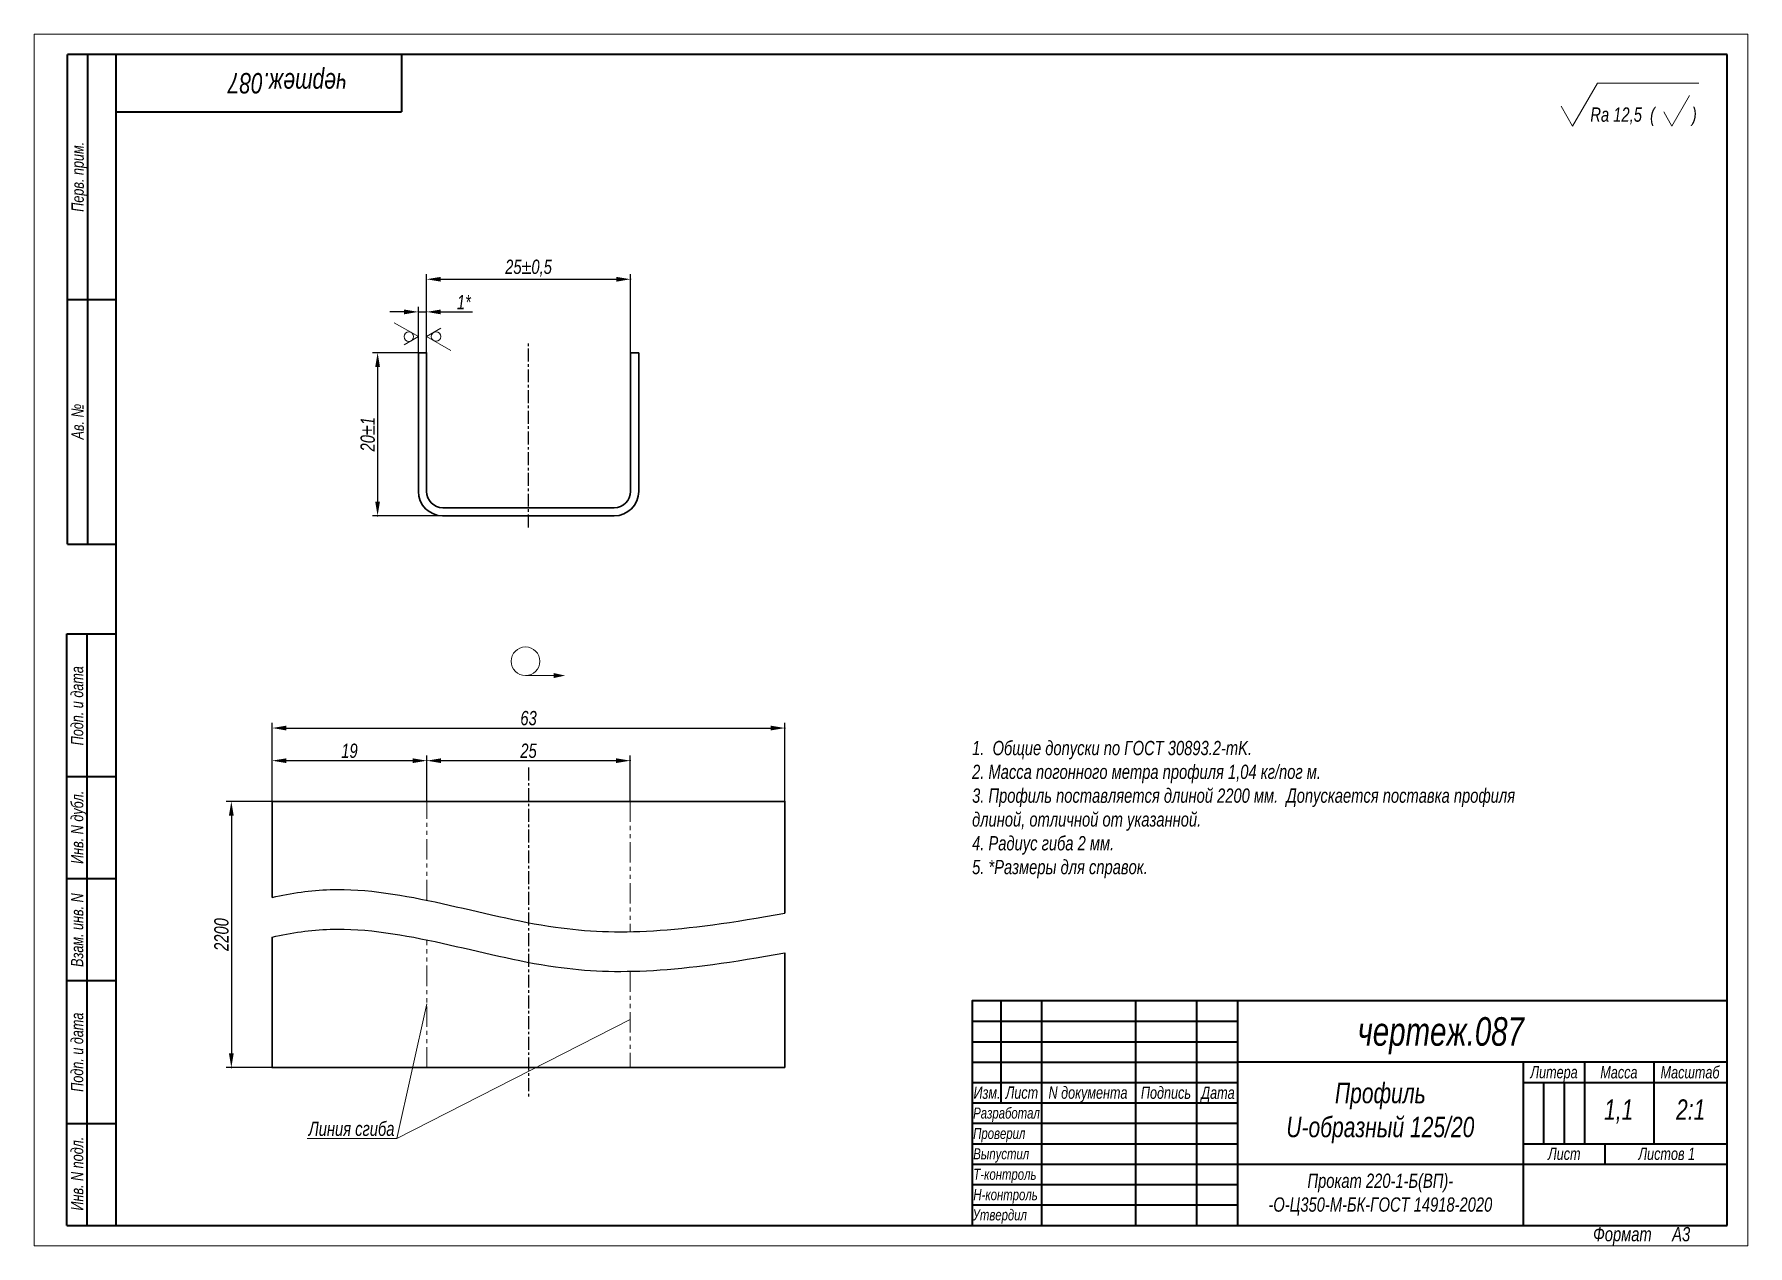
# Model space of a CAD drawing. Header units: millimetres. Extents: x 5591 to 18224, y 1761 to 2058.
# Drawn here: x 5590.6 to 6010.6, y 1761 to 2058 of the extents above; entities outside this region: 3.
import ezdxf

# ---------------------------------------------------------------- set-up
doc = ezdxf.new("R2010")
doc.units = ezdxf.units.MM
doc.linetypes.add('LT_03', pattern=[10.16, 6.35, -1.27, 1.27, -1.27])
doc.linetypes.add('LT_04', pattern=[20, 10, -2, 2, -2, 2, -2])
doc.layers.add('Layer_01', color=7, linetype='Continuous', plot=False)
for name, color, linetype, lineweight in [('Layer_04', 1, 'Continuous', 15), ('Layer_08', 5, 'Continuous', 13), ('Layer_11', 5, 'LT_04', 15), ('Layer_12', 7, 'Continuous', 35), ('Layer_13', 6, 'Continuous', 13), ('Layer_14', 7, 'Continuous', 40)]:
    doc.layers.add(name, color=color, linetype=linetype, lineweight=lineweight)
doc.layers.add('Layer_05', color=6, linetype='Continuous')
doc.layers.add('Layer_06', color=1, linetype='LT_03')
doc.styles.add('Style_01', font='ARIALNI.TTF', dxfattribs={"width": 0.9, "height": 3.5})
doc.dimstyles.new('DimStyle_03', dxfattribs={"dimtxt": 3.5, "dimasz": 3.5, "dimexe": 1.25, "dimexo": 0, "dimtad": 1, "dimdec": 1, "dimlfac": 0.5, "dimtxsty": 'Style_01', "dimcen": 2.5, "dimazin": 3, "dimtfac": 1, "dimtdec": 1, "dimtmove": 0, "dimatfit": 3})

# ---------------------------------------------------------------- blocks, each defined once
blk = doc.blocks.new('*D4582')
at = {"layer": 'Layer_01', "color": 0}
for p in [(5736.74, 1997.95), (5686.74, 1979.95), (5736.74, 1979.95)]:
    blk.add_point(p, dxfattribs=at)
at = {"layer": 'Layer_04', "color": 0, "lineweight": -2}
for p, q in [((5686.74, 1979.95), (5686.74, 1999.2)), ((5690.24, 1997.95), (5733.24, 1997.95)), ((5736.74, 1979.95), (5736.74, 1999.2))]:
    blk.add_line(p, q, dxfattribs=at)
at = {"layer": 'Layer_04', "color": 0}
for points in [[(5690.24, 1998.53), (5690.24, 1997.36), (5686.74, 1997.95)], [(5733.24, 1998.53), (5733.24, 1997.36), (5736.74, 1997.95)]]:
    blk.add_solid(points, dxfattribs=at)
at = {"layer": 'Layer_04', "color": 0, "insert": (5711.74, 2000.68), "char_height": 3.5, "attachment_point": 5, "style": 'Style_01'}
blk.add_mtext('25%%P0,5', dxfattribs=at)
blk = doc.blocks.new('*D4583')
at = {"layer": 'Layer_01', "color": 0}
for p in [(5686.74, 1989.95), (5684.74, 1979.95), (5686.74, 1979.95)]:
    blk.add_point(p, dxfattribs=at)
at = {"layer": 'Layer_04', "color": 0, "lineweight": -2}
for p, q in [((5684.74, 1979.95), (5684.74, 1991.2)), ((5686.74, 1979.95), (5686.74, 1991.2)), ((5681.24, 1989.95), (5677.74, 1989.95)), ((5684.74, 1989.95), (5686.74, 1989.95)), ((5690.24, 1989.95), (5698.04, 1989.95))]:
    blk.add_line(p, q, dxfattribs=at)
at = {"layer": 'Layer_04', "color": 0}
for points in [[(5681.24, 1990.53), (5681.24, 1989.36), (5684.74, 1989.95)], [(5690.24, 1990.53), (5690.24, 1989.36), (5686.74, 1989.95)]]:
    blk.add_solid(points, dxfattribs=at)
at = {"layer": 'Layer_04', "color": 0, "insert": (5695.89, 1992.33), "char_height": 3.5, "attachment_point": 5, "style": 'Style_01'}
blk.add_mtext('1*', dxfattribs=at)
blk = doc.blocks.new('*D4584')
at = {"layer": 'Layer_01', "color": 0}
for p in [(5684.74, 1979.95), (5674.74, 1939.95), (5690.74, 1939.95)]:
    blk.add_point(p, dxfattribs=at)
at = {"layer": 'Layer_04', "color": 0, "lineweight": -2}
for p, q in [((5684.74, 1979.95), (5673.49, 1979.95)), ((5674.74, 1976.45), (5674.74, 1943.45)), ((5690.74, 1939.95), (5673.49, 1939.95))]:
    blk.add_line(p, q, dxfattribs=at)
at = {"layer": 'Layer_04', "color": 0}
for points in [[(5674.16, 1976.45), (5675.32, 1976.45), (5674.74, 1979.95)], [(5674.16, 1943.45), (5675.32, 1943.45), (5674.74, 1939.95)]]:
    blk.add_solid(points, dxfattribs=at)
at = {"layer": 'Layer_04', "color": 0, "insert": (5672.33, 1959.95), "char_height": 3.5, "attachment_point": 5, "rotation": 90, "style": 'Style_01'}
blk.add_mtext('20%%P1', dxfattribs=at)
blk = doc.blocks.new('*D4433')
at = {"layer": 'Layer_01', "color": 0}
for p in [(5774.59, 1887.93), (5648.89, 1869.93), (5774.59, 1869.93)]:
    blk.add_point(p, dxfattribs=at)
at = {"layer": 'Layer_04', "color": 0, "lineweight": -2}
for p, q in [((5648.89, 1869.93), (5648.89, 1889.18)), ((5652.39, 1887.93), (5771.09, 1887.93)), ((5774.59, 1869.93), (5774.59, 1889.18))]:
    blk.add_line(p, q, dxfattribs=at)
at = {"layer": 'Layer_04', "color": 0}
for points in [[(5652.39, 1888.51), (5652.39, 1887.34), (5648.89, 1887.93)], [(5771.09, 1888.51), (5771.09, 1887.34), (5774.59, 1887.93)]]:
    blk.add_solid(points, dxfattribs=at)
at = {"layer": 'Layer_04', "color": 0, "insert": (5711.74, 1890.34), "char_height": 3.5, "attachment_point": 5, "style": 'Style_01'}
blk.add_mtext('63', dxfattribs=at)
blk = doc.blocks.new('*D4434')
at = {"layer": 'Layer_01', "color": 0}
for p in [(5686.81, 1879.93), (5648.89, 1869.93), (5686.81, 1869.93)]:
    blk.add_point(p, dxfattribs=at)
at = {"layer": 'Layer_04', "color": 0, "lineweight": -2}
for p, q in [((5648.89, 1869.93), (5648.89, 1881.18)), ((5652.39, 1879.93), (5683.31, 1879.93)), ((5686.81, 1869.93), (5686.81, 1881.18))]:
    blk.add_line(p, q, dxfattribs=at)
at = {"layer": 'Layer_04', "color": 0}
for points in [[(5652.39, 1880.51), (5652.39, 1879.34), (5648.89, 1879.93)], [(5683.31, 1880.51), (5683.31, 1879.34), (5686.81, 1879.93)]]:
    blk.add_solid(points, dxfattribs=at)
at = {"layer": 'Layer_04', "color": 0, "insert": (5667.85, 1882.34), "char_height": 3.5, "attachment_point": 5, "style": 'Style_01'}
blk.add_mtext('19', dxfattribs=at)
blk = doc.blocks.new('*D4435')
at = {"layer": 'Layer_01', "color": 0}
for p in [(5736.67, 1879.93), (5686.81, 1869.93), (5736.67, 1869.93)]:
    blk.add_point(p, dxfattribs=at)
at = {"layer": 'Layer_04', "color": 0, "lineweight": -2}
for p, q in [((5686.81, 1869.93), (5686.81, 1881.18)), ((5690.31, 1879.93), (5733.17, 1879.93)), ((5736.67, 1869.93), (5736.67, 1881.18))]:
    blk.add_line(p, q, dxfattribs=at)
at = {"layer": 'Layer_04', "color": 0}
for points in [[(5690.31, 1880.51), (5690.31, 1879.34), (5686.81, 1879.93)], [(5733.17, 1880.51), (5733.17, 1879.34), (5736.67, 1879.93)]]:
    blk.add_solid(points, dxfattribs=at)
at = {"layer": 'Layer_04', "color": 0, "insert": (5711.74, 1882.34), "char_height": 3.5, "attachment_point": 5, "style": 'Style_01'}
blk.add_mtext('25', dxfattribs=at)
blk = doc.blocks.new('*D4644')
at = {"layer": 'Layer_01', "color": 0}
for p in [(5648.89, 1869.93), (5638.89, 1804.68), (5648.89, 1804.68)]:
    blk.add_point(p, dxfattribs=at)
at = {"layer": 'Layer_04', "color": 0, "lineweight": -2}
for p, q in [((5648.89, 1869.93), (5637.64, 1869.93)), ((5638.89, 1866.43), (5638.89, 1808.18)), ((5648.89, 1804.68), (5637.64, 1804.68))]:
    blk.add_line(p, q, dxfattribs=at)
at = {"layer": 'Layer_04', "color": 0}
for points in [[(5638.3, 1866.43), (5639.47, 1866.43), (5638.89, 1869.93)], [(5638.3, 1808.18), (5639.47, 1808.18), (5638.89, 1804.68)]]:
    blk.add_solid(points, dxfattribs=at)
at = {"layer": 'Layer_04', "color": 0, "insert": (5636.47, 1837.3), "char_height": 3.5, "attachment_point": 5, "rotation": 90, "style": 'Style_01'}
blk.add_mtext('2200', dxfattribs=at)

msp = doc.modelspace()

# ---------------------------------------------------------------- linework, layer by layer
at = {"layer": 'Layer_05'}
for points in [[(5648.89, 1846.39), (5653.6, 1847.48), (5676.27, 1850.76), (5714.96, 1835.94), (5748.49, 1837.8), (5774.59, 1842.55)], [(5648.89, 1836.67), (5653.6, 1837.75), (5676.27, 1841.04), (5714.96, 1826.22), (5748.49, 1828.08), (5774.59, 1832.83)]]:
    msp.add_open_spline(points, degree=3, knots=[21.71449, 21.71449, 21.71449, 21.71449, 29.107966, 57.104242, 79.909024, 79.909024, 79.909024, 79.909024], dxfattribs=at)
at = {"layer": 'Layer_06', "ltscale": 0.5}
for p, q in [((5711.74, 1937.13), (5711.74, 1982.78)), ((5711.74, 1878.26), (5711.74, 1797.34))]:
    msp.add_line(p, q, dxfattribs=at)
at = {"layer": 'Layer_11', "ltscale": 0.5}
for p, q in [((5686.81, 1845.71), (5686.81, 1869.93)), ((5736.67, 1869.93), (5736.67, 1838.02)), ((5686.81, 1804.68), (5686.81, 1835.99)), ((5736.67, 1828.29), (5736.67, 1804.68))]:
    msp.add_line(p, q, dxfattribs=at)
at = {"layer": 'Layer_12', "lineweight": 13, "ltscale": 0.303109}
msp.add_line((5967.65, 2035.51), (5973.72, 2046.01), dxfattribs=at)
at = {"layer": 'Layer_12', "lineweight": 13}
msp.add_line((5973.72, 2046.01), (5998.58, 2046.01), dxfattribs=at)
at = {"layer": 'Layer_12', "lineweight": 13, "ltscale": 0.216506}
msp.add_line((5992.02, 2035.51), (5996.35, 2043.01), dxfattribs=at)
at = {"layer": 'Layer_12', "lineweight": 13, "ltscale": 0.141451}
msp.add_line((5967.65, 2035.51), (5964.82, 2040.41), dxfattribs=at)
at = {"layer": 'Layer_12', "lineweight": 13, "ltscale": 0.101036}
msp.add_line((5992.02, 2035.51), (5990, 2039.01), dxfattribs=at)
at = {"layer": 'Layer_12'}
for p, q in [((5684.74, 1979.95), (5684.74, 1945.95)), ((5684.74, 1979.95), (5686.74, 1979.95)), ((5686.74, 1979.95), (5686.74, 1945.95)), ((5736.74, 1979.95), (5738.74, 1979.95)), ((5736.74, 1945.95), (5736.74, 1979.95)), ((5738.74, 1945.95), (5738.74, 1979.95)), ((5690.74, 1941.95), (5732.74, 1941.95)), ((5690.74, 1939.95), (5732.74, 1939.95)), ((5648.89, 1846.39), (5648.89, 1869.93)), ((5648.89, 1869.93), (5774.59, 1869.93)), ((5774.59, 1842.55), (5774.59, 1869.93)), ((5648.89, 1804.68), (5648.89, 1836.67)), ((5774.59, 1804.68), (5774.59, 1832.83)), ((5648.89, 1804.68), (5774.59, 1804.68))]:
    msp.add_line(p, q, dxfattribs=at)
for centre, radius, start, end in [((5690.74, 1945.95), 6, 180, 270), ((5690.74, 1945.95), 4, 180, 270), ((5732.74, 1945.95), 6, 270, 0), ((5732.74, 1945.95), 4, 270, 0)]:
    msp.add_arc(centre, radius, start, end, dxfattribs=at)
at = {"layer": 'Layer_13'}
for p, q in [((5590.58, 2058.01), (5590.58, 1761.01)), ((6010.58, 2058.01), (5590.58, 2058.01)), ((6010.58, 1761.01), (6010.58, 2058.01)), ((5684.74, 1983.91), (5678.77, 1987.25)), ((5684.74, 1983.91), (5681.26, 1981.84)), ((5686.74, 1983.91), (5690.24, 1985.94)), ((5686.74, 1983.91), (5692.71, 1980.49)), ((5710.99, 1900.8), (5717.89, 1900.79)), ((5686.81, 1820.33), (5679.43, 1787.3)), ((5736.67, 1816.49), (5679.43, 1787.3)), ((5657.47, 1787.3), (5679.43, 1787.3)), ((5590.58, 1761.01), (6010.58, 1761.01))]:
    msp.add_line(p, q, dxfattribs=at)
for centre, radius in [((5682.41, 1983.88), 1.17), ((5689.07, 1983.91), 1.17), ((5710.99, 1904.3), 3.51)]:
    msp.add_circle(centre, radius, dxfattribs=at)
msp.add_solid([(5717.89, 1900.18), (5720.72, 1900.79), (5717.89, 1901.41)], dxfattribs=at)
at = {"layer": 'Layer_14', "linetype": 'Continuous'}
for p, q in [((6005.58, 2053.01), (5598.71, 2053.01)), ((5598.71, 1933.01), (5598.71, 2053.01)), ((5603.71, 1933.01), (5603.71, 2053.01)), ((5610.58, 2053.01), (5610.58, 1766.01)), ((5680.58, 2053.01), (5680.58, 2039.01)), ((6005.58, 1766.01), (6005.58, 2053.01)), ((5610.58, 2039.01), (5680.58, 2039.01)), ((5598.71, 1993.01), (5610.58, 1993.01)), ((5598.71, 1933.01), (5610.58, 1933.01)), ((5598.58, 1766.01), (5598.58, 1911.01)), ((5598.58, 1911.01), (5610.58, 1911.01)), ((5603.58, 1766.01), (5603.58, 1911.01)), ((5598.58, 1876.01), (5610.58, 1876.01)), ((5598.58, 1851.01), (5610.58, 1851.01)), ((5598.58, 1826.01), (5610.58, 1826.01)), ((5820.46, 1816.04), (5885.5, 1816.04)), ((5820.46, 1811.04), (5885.5, 1811.04)), ((5820.46, 1806.04), (5885.5, 1806.04)), ((5960.55, 1801.03), (5960.55, 1786.02)), ((5965.56, 1801.03), (5965.56, 1786.02)), ((5598.58, 1791.01), (5610.58, 1791.01)), ((5820.46, 1791.03), (5885.5, 1791.03)), ((5820.46, 1786.02), (5885.5, 1786.02)), ((5820.46, 1781.02), (5885.5, 1781.02)), ((5820.46, 1776.02), (5885.5, 1776.02)), ((5820.46, 1771.01), (5885.5, 1771.01)), ((5598.58, 1766.01), (5610.58, 1766.01)), ((5610.58, 1766.01), (6005.58, 1766.01))]:
    msp.add_line(p, q, dxfattribs=at)
for points in [[(6005.58, 1821.05), (5820.46, 1821.05), (5820.46, 1766.01)], [(5827.47, 1821.05), (5827.47, 1796.03)], [(5837.47, 1821.05), (5837.47, 1766.01)], [(5860.49, 1821.05), (5860.49, 1766.01)], [(5875.5, 1821.05), (5875.5, 1766.01)], [(5885.5, 1821.05), (5885.5, 1766.01)], [(6005.58, 1806.04), (5885.5, 1806.04)], [(5955.55, 1806.04), (5955.55, 1766.01)], [(5970.56, 1806.04), (5970.56, 1786.02)], [(5987.57, 1806.04), (5987.57, 1786.02)], [(5987.57, 1806.04), (5987.57, 1786.02)], [(5820.46, 1801.03), (5885.5, 1801.03)], [(5955.55, 1801.03), (6005.58, 1801.03)], [(5820.46, 1796.03), (5885.5, 1796.03)], [(5955.55, 1786.02), (6005.58, 1786.02)], [(5975.56, 1786.02), (5975.56, 1781.02)], [(5885.5, 1781.02), (6005.58, 1781.02)]]:
    msp.add_lwpolyline(points, dxfattribs=at)

# ---------------------------------------------------------------- texts
at = {"layer": 'Layer_04', "width": 37, "attachment_point": 5, "style": 'Style_01'}
for insert, char_height in [((17332.19, 2042.01), 3.5), ((18224.28, 2042.13), 3.5), ((17783.64, 2040.63), 6)]:
    msp.add_mtext('{\\fCalibri|b0|i0|c204;\\c0;^J', dxfattribs=dict(at, insert=insert, char_height=char_height))
at = {"layer": 'Layer_08', "linetype": 'Continuous', "style": 'Style_01', "width": 0.9}
msp.add_text('чертеж.087', height=5, rotation=180, dxfattribs=at).set_placement((5667.2, 2048.51))
for s, height, p in [('Rа 12,5  (         )', 3.5, (5972.01, 2036.57)), ('чертеж.087', 7, (5914.95, 1810.04)), ('Изм.', 3, (5820.81, 1797.04)), ('Лист', 3, (5828.69, 1797.05)), ('N документа', 3, (5839.19, 1797.05)), ('Подпись', 3, (5861.84, 1797.03)), ('Дата', 3, (5876.63, 1797.02)), ('Разработал', 2.7, (5820.73, 1792.19)), ('1,1', 5, (5975.37, 1791.88)), ('2:1', 5, (5993.02, 1791.89)), ('Проверил', 2.7, (5820.74, 1787.19)), ('Выпустил', 2.7, (5820.75, 1782.2)), ('Т-контроль', 2.7, (5820.77, 1777.18)), ('Н-контроль', 2.7, (5820.77, 1772.18)), ('Утвердил', 2.7, (5820.6, 1767.23))]:
    msp.add_text(s, height=height, dxfattribs=at).set_placement(p)
at = {"layer": 'Layer_08', "linetype": 'Continuous', "lineweight": 25, "style": 'Style_01', "width": 0.9}
for s, p in [('Перв. прим.', (5602.71, 2014.49)), ('Ав. №', (5602.71, 1958.67)), ('Подп. и дата', (5602.58, 1883.69)), ('Инв. N дубл.', (5602.59, 1854.63)), ('Взам. инв. N', (5602.58, 1829.37)), ('Подп. и дата', (5602.58, 1798.75)), ('Инв. N подл.', (5602.58, 1769.64))]:
    msp.add_text(s, height=3, rotation=90, dxfattribs=at).set_placement(p)
for s, p in [('Литера', (5957.32, 1802.07)), ('Масса', (5974.45, 1802.04)), ('Масштаб', (5989.22, 1802.04)), ('Лист ', (5961.64, 1782.05)), ('Листов 1', (5983.8, 1782.05))]:
    msp.add_text(s, height=3, dxfattribs=at).set_placement(p)
at = {"layer": 'Layer_08', "ltscale": 0.04, "style": 'Style_01', "width": 0.9}
msp.add_text('Линия сгиба', height=3.5, dxfattribs=at).set_placement((5657.84, 1787.94))
at = {"layer": 'Layer_08', "insert": (5820.46, 1851.05), "char_height": 3.5, "attachment_point": 7, "style": 'Style_01'}
msp.add_mtext_dynamic_manual_height_columns('1.  Общие допуски по ГОСТ 30893.2-mK.\\P2. Масса погонного метра профиля 1,04 кг/пог м.\\P\\pxb0.25,ql;3. Профиль поставляется длиной 2200 мм.  Допускается поставка профиля длиной, отличной от указанной.\\P4. Радиус гиба 2 мм.\\P\\pq*;5. *Размеры для справок.', width=144.6583, gutter_width=70, heights=[66.33], dxfattribs=at)
at = {"layer": 'Layer_08', "linetype": 'Continuous', "width": 70.0467, "attachment_point": 5, "style": 'Style_01'}
for s, insert, char_height in [('Профиль ^JU-образный 125/20', (5920.53, 1793.53), 5), ('Прокат 220-1-Б(ВП)-\\P-О-Ц350-М-БК-ГОСТ 14918-2020', (5920.53, 1773.52), 3.5)]:
    msp.add_mtext(s, dxfattribs=dict(at, insert=insert, char_height=char_height))
at = {"layer": 'Layer_08', "linetype": 'Continuous', "lineweight": 25, "insert": (5972.68, 1765.6), "char_height": 3.5, "width": 32.9515, "attachment_point": 1, "style": 'Style_01'}
msp.add_mtext('Формат     А3', dxfattribs=at)

# ---------------------------------------------------------------- dimensions: what is measured, and where the dimension line sits
at = {"layer": 'Layer_04'}
for base, p1, p2, text, picture, middle in [((5736.74, 1997.95), (5686.74, 1979.95), (5736.74, 1979.95), '<>%%P0,5', '*D4582', (5711.74, 2000.68)), ((5686.74, 1989.95), (5684.74, 1979.95), (5686.74, 1979.95), '<>*', '*D4583', (5695.89, 1992.33)), ((5774.59, 1887.93), (5648.89, 1869.93), (5774.59, 1869.93), '63', '*D4433', (5711.74, 1890.34)), ((5686.81, 1879.93), (5648.89, 1869.93), (5686.81, 1869.93), '19', '*D4434', (5667.85, 1882.34)), ((5736.67, 1879.93), (5686.81, 1869.93), (5736.67, 1869.93), '25', '*D4435', (5711.74, 1882.34))]:
    dim = msp.add_linear_dim(base=base, p1=p1, p2=p2, text=text, dimstyle='DimStyle_03', dxfattribs=at)
    dim.commit()
    dim.dimension.update_dxf_attribs({"geometry": picture, "text_midpoint": middle})
for base, p1, p2, text, picture, middle in [((5674.74, 1939.95), (5684.74, 1979.95), (5690.74, 1939.95), '<>%%P1', '*D4584', (5672.33, 1959.95)), ((5638.89, 1804.68), (5648.89, 1869.93), (5648.89, 1804.68), '2200', '*D4644', (5636.47, 1837.3))]:
    dim = msp.add_linear_dim(base=base, p1=p1, p2=p2, angle=90, text=text, dimstyle='DimStyle_03', dxfattribs=at)
    dim.commit()
    dim.dimension.update_dxf_attribs({"geometry": picture, "text_midpoint": middle})

doc.saveas('drawing.dxf')
